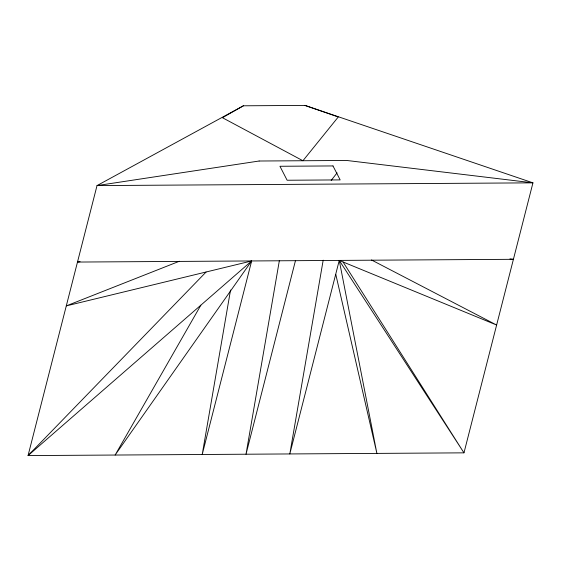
<?xml version="1.0" encoding="UTF-8"?>
<svg xmlns="http://www.w3.org/2000/svg" width="561" height="561" viewBox="0 0 561 561"><rect width="100%" height="100%" fill="white"/><g stroke="black" fill="none" stroke-linecap="round" stroke-linejoin="round"><path stroke-width="0.84" d="M230.543 290.016L202.212 454.494L251.651 260.956L66.289 305.892L179.38 261.251M279.385 260.458L246.013 454.221L295.451 260.683M323.185 260.185L289.813 453.94L339.251 260.409L496.625 325.036L371.487 259.967M200.859 305.184L115.131 455.041L251.651 260.956L28.05 455.588L463.975 452.846L532.95 182.844L304.953 105.412L243.397 105.798L97.025 185.586L28.05 455.588L206.062 272.057M331.179 180.432L337.077 172.858M243.397 105.798L222.429 117.705L302.926 160.741L338.269 116.976L304.953 105.412M80.076 261.664L77.488 262.057L513.413 259.308L509.935 258.894M343.115 262.071L463.975 452.846L339.251 260.409L376.894 453.393L335.801 274.427M259.126 161.014L97.025 185.586L532.95 182.844L346.726 160.467L259.126 161.014M332.989 165.937L279.946 166.273L287.127 180.242L340.162 179.906L332.989 165.937"/></g></svg>
